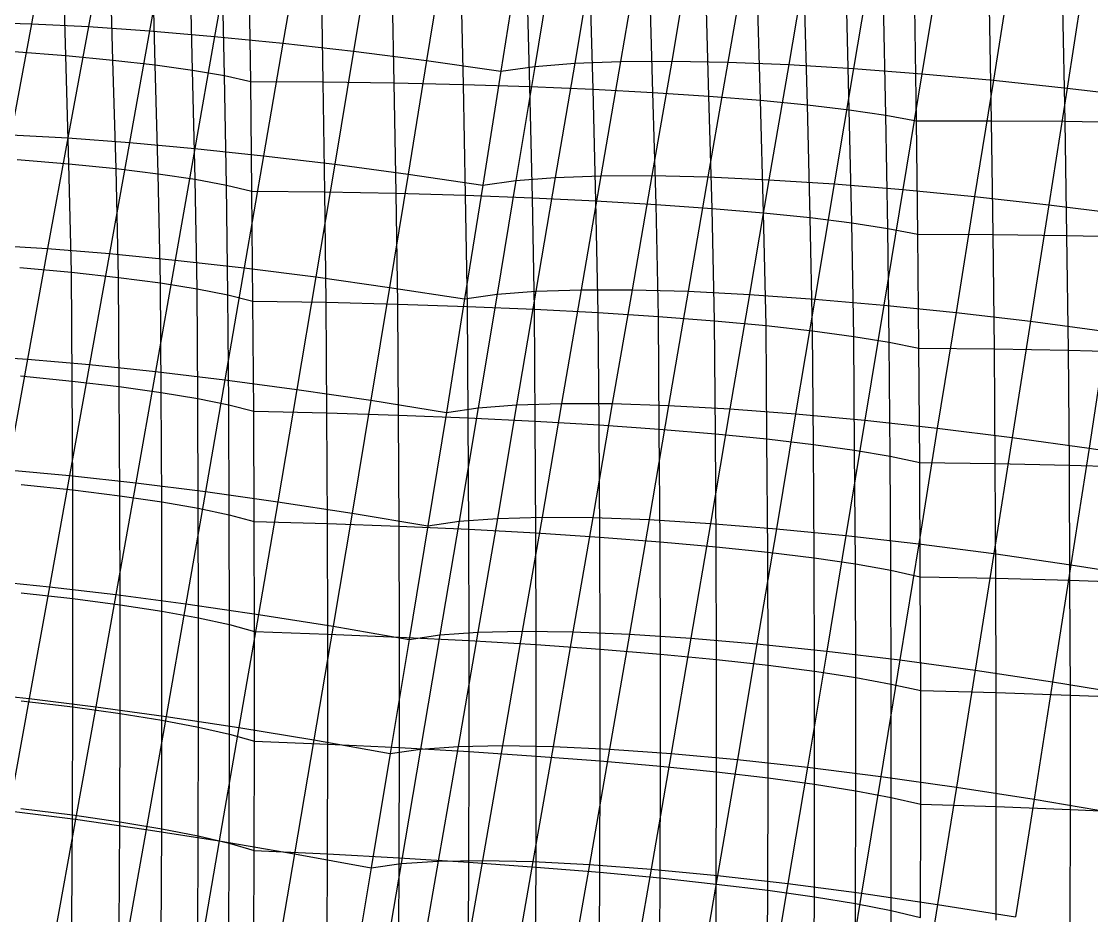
# Model space of a CAD drawing. Extents: x -429 to 429, y -1 to 209.
# Drawn here: x -325.05 to -298.98, y 124.07 to 145.84 of the extents above; entities that cross this region are included whole.
import ezdxf

# ---------------------------------------------------------------- set-up
doc = ezdxf.new("R2010")
doc.units = 0

msp = doc.modelspace()

# ---------------------------------------------------------------- linework, layer by layer
at = {"layer": 'default', "color": 5, "linetype": 'CONTINUOUS'}
for p, q in [((-324.313, 148.485, 100.246), (-324.809, 145.779, 99.84)), ((-322.927, 148.425, 98.99), (-323.42, 145.711, 98.577)), ((-321.441, 148.333, 97.862), (-321.928, 145.609, 97.445)), ((-319.865, 148.208, 96.87), (-320.345, 145.474, 96.453)), ((-318.214, 148.052, 96.021), (-318.683, 145.308, 95.61)), ((-316.499, 147.867, 95.323), (-316.958, 145.11, 94.921)), ((-314.733, 147.653, 94.781), (-315.182, 144.884, 94.393)), ((-311.104, 147.606, 91.025), (-311.573, 144.82, 90.623)), ((-309.981, 147.654, 89.468), (-310.458, 144.864, 89.052)), ((-308.73, 147.668, 88.015), (-309.21, 144.873, 87.585)), ((-307.36, 147.649, 86.676), (-307.84, 144.847, 86.236)), ((-305.883, 147.597, 85.463), (-306.36, 144.787, 85.016)), ((-312.932, 147.412, 94.398), (-313.371, 144.631, 94.03)), ((-312.932, 147.412, 94.398), (-313.371, 144.631, 94.03)), ((-312.09, 147.525, 92.672), (-312.547, 144.742, 92.287)), ((-304.309, 147.511, 84.384), (-304.78, 144.693, 83.933)), ((-302.651, 147.394, 83.448), (-303.113, 144.566, 82.998)), ((-300.923, 147.245, 82.662), (-301.375, 144.407, 82.218)), ((-299.136, 147.066, 82.032), (-299.578, 144.217, 81.599)), ((-326.084, 145.813, 101.223), (-324.809, 145.779, 99.84)), ((-324.809, 145.779, 99.84), (-325.311, 143.081, 99.427)), ((-324.809, 145.779, 99.84), (-323.42, 145.711, 98.577)), ((-323.42, 145.711, 98.577), (-323.919, 143.005, 98.157)), ((-323.42, 145.711, 98.577), (-321.928, 145.609, 97.445)), ((-321.928, 145.609, 97.445), (-322.42, 142.893, 97.021)), ((-321.928, 145.609, 97.445), (-320.345, 145.474, 96.453)), ((-320.345, 145.474, 96.453), (-320.828, 142.748, 96.03)), ((-320.345, 145.474, 96.453), (-318.683, 145.308, 95.61)), ((-318.683, 145.308, 95.61), (-319.156, 142.569, 95.192)), ((-318.683, 145.308, 95.61), (-316.958, 145.11, 94.921)), ((-316.958, 145.11, 94.921), (-317.42, 142.36, 94.514)), ((-316.958, 145.11, 94.921), (-315.182, 144.884, 94.393)), ((-315.182, 144.884, 94.393), (-315.633, 142.121, 94.002)), ((-315.182, 144.884, 94.393), (-313.371, 144.631, 94.03)), ((-313.371, 144.631, 94.03), (-312.547, 144.742, 92.287)), ((-312.547, 144.742, 92.287), (-313.006, 141.965, 91.899)), ((-312.547, 144.742, 92.287), (-311.573, 144.82, 90.623)), ((-311.573, 144.82, 90.623), (-312.046, 142.041, 90.218)), ((-311.573, 144.82, 90.623), (-310.458, 144.864, 89.052)), ((-310.458, 144.864, 89.052), (-310.94, 142.081, 88.63)), ((-310.458, 144.864, 89.052), (-309.21, 144.873, 87.585)), ((-309.21, 144.873, 87.585), (-309.696, 142.085, 87.15)), ((-309.21, 144.873, 87.585), (-307.84, 144.847, 86.236)), ((-307.84, 144.847, 86.236), (-308.326, 142.053, 85.789)), ((-307.84, 144.847, 86.236), (-306.36, 144.787, 85.016)), ((-306.36, 144.787, 85.016), (-306.841, 141.985, 84.561)), ((-306.36, 144.787, 85.016), (-304.78, 144.693, 83.933)), ((-304.78, 144.693, 83.933), (-305.254, 141.883, 83.475)), ((-304.78, 144.693, 83.933), (-303.113, 144.566, 82.998)), ((-313.371, 144.631, 94.03), (-313.811, 141.854, 93.66)), ((-313.371, 144.631, 94.03), (-313.811, 141.854, 93.66)), ((-303.113, 144.566, 82.998), (-303.579, 141.745, 82.542)), ((-303.113, 144.566, 82.998), (-301.375, 144.407, 82.218)), ((-301.375, 144.407, 82.218), (-301.83, 141.575, 81.767)), ((-301.375, 144.407, 82.218), (-299.578, 144.217, 81.599)), ((-299.578, 144.217, 81.599), (-300.023, 141.373, 81.16)), ((-299.578, 144.217, 81.599), (-297.738, 143.997, 81.146)), ((-325.311, 143.081, 99.427), (-323.919, 143.005, 98.157)), ((-323.919, 143.005, 98.157), (-324.412, 140.307, 97.742)), ((-323.919, 143.005, 98.157), (-322.42, 142.893, 97.021)), ((-322.42, 142.893, 97.021), (-322.908, 140.186, 96.603)), ((-322.42, 142.893, 97.021), (-320.828, 142.748, 96.03)), ((-320.828, 142.748, 96.03), (-321.308, 140.03, 95.611)), ((-320.828, 142.748, 96.03), (-319.156, 142.569, 95.192)), ((-319.156, 142.569, 95.192), (-319.627, 139.84, 94.777)), ((-319.156, 142.569, 95.192), (-317.42, 142.36, 94.514)), ((-317.42, 142.36, 94.514), (-317.881, 139.617, 94.108)), ((-317.42, 142.36, 94.514), (-315.633, 142.121, 94.002)), ((-315.633, 142.121, 94.002), (-316.084, 139.365, 93.61)), ((-315.633, 142.121, 94.002), (-313.811, 141.854, 93.66)), ((-310.94, 142.081, 88.63), (-309.696, 142.085, 87.15)), ((-309.696, 142.085, 87.15), (-310.177, 139.306, 86.718)), ((-309.696, 142.085, 87.15), (-308.326, 142.053, 85.789)), ((-313.811, 141.854, 93.66), (-314.254, 139.084, 93.287)), ((-313.811, 141.854, 93.66), (-314.254, 139.084, 93.287)), ((-313.811, 141.854, 93.66), (-313.006, 141.965, 91.899)), ((-313.006, 141.965, 91.899), (-313.465, 139.195, 91.51)), ((-313.006, 141.965, 91.899), (-312.046, 142.041, 90.218)), ((-312.046, 142.041, 90.218), (-312.517, 139.269, 89.813)), ((-312.046, 142.041, 90.218), (-310.94, 142.081, 88.63)), ((-310.94, 142.081, 88.63), (-311.418, 139.306, 88.211)), ((-308.326, 142.053, 85.789), (-308.807, 139.268, 85.348)), ((-308.326, 142.053, 85.789), (-306.841, 141.985, 84.561)), ((-306.841, 141.985, 84.561), (-307.318, 139.193, 84.113)), ((-306.841, 141.985, 84.561), (-305.254, 141.883, 83.475)), ((-305.254, 141.883, 83.475), (-305.725, 139.081, 83.023)), ((-305.254, 141.883, 83.475), (-303.579, 141.745, 82.542)), ((-303.579, 141.745, 82.542), (-304.042, 138.933, 82.09)), ((-303.579, 141.745, 82.542), (-301.83, 141.575, 81.767)), ((-301.83, 141.575, 81.767), (-302.284, 138.752, 81.321)), ((-301.83, 141.575, 81.767), (-300.023, 141.373, 81.16)), ((-300.023, 141.373, 81.16), (-300.467, 138.538, 80.723)), ((-300.023, 141.373, 81.16), (-298.172, 141.141, 80.724)), ((-325.808, 140.392, 99.02), (-324.412, 140.307, 97.742)), ((-324.412, 140.307, 97.742), (-324.901, 137.615, 97.333)), ((-324.412, 140.307, 97.742), (-322.908, 140.186, 96.603)), ((-322.908, 140.186, 96.603), (-323.391, 137.485, 96.19)), ((-322.908, 140.186, 96.603), (-321.308, 140.03, 95.611)), ((-321.308, 140.03, 95.611), (-321.785, 137.318, 95.198)), ((-321.308, 140.03, 95.611), (-319.627, 139.84, 94.777)), ((-319.627, 139.84, 94.777), (-320.097, 137.116, 94.368)), ((-319.627, 139.84, 94.777), (-317.881, 139.617, 94.108)), ((-317.881, 139.617, 94.108), (-318.342, 136.881, 93.705)), ((-317.881, 139.617, 94.108), (-316.084, 139.365, 93.61)), ((-316.084, 139.365, 93.61), (-316.538, 136.616, 93.217)), ((-316.084, 139.365, 93.61), (-314.254, 139.084, 93.287)), ((-313.465, 139.195, 91.51), (-312.517, 139.269, 89.813)), ((-312.517, 139.269, 89.813), (-312.989, 136.506, 89.405)), ((-312.517, 139.269, 89.813), (-311.418, 139.306, 88.211)), ((-311.418, 139.306, 88.211), (-311.897, 136.54, 87.789)), ((-311.418, 139.306, 88.211), (-310.177, 139.306, 86.718)), ((-310.177, 139.306, 86.718), (-310.659, 136.535, 86.285)), ((-310.177, 139.306, 86.718), (-308.807, 139.268, 85.348)), ((-308.807, 139.268, 85.348), (-309.288, 136.491, 84.905)), ((-308.807, 139.268, 85.348), (-307.318, 139.193, 84.113)), ((-314.254, 139.084, 93.287), (-314.7, 136.322, 92.908)), ((-314.254, 139.084, 93.287), (-314.7, 136.322, 92.908)), ((-314.254, 139.084, 93.287), (-313.465, 139.195, 91.51)), ((-313.465, 139.195, 91.51), (-313.926, 136.433, 91.117)), ((-307.318, 139.193, 84.113), (-307.796, 136.408, 83.663)), ((-307.318, 139.193, 84.113), (-305.725, 139.081, 83.023)), ((-305.725, 139.081, 83.023), (-306.197, 136.287, 82.57)), ((-305.725, 139.081, 83.023), (-304.042, 138.933, 82.09)), ((-304.042, 138.933, 82.09), (-304.506, 136.129, 81.637)), ((-304.042, 138.933, 82.09), (-302.284, 138.752, 81.321)), ((-302.284, 138.752, 81.321), (-302.74, 135.937, 80.873)), ((-302.284, 138.752, 81.321), (-300.467, 138.538, 80.723)), ((-300.467, 138.538, 80.723), (-300.913, 135.71, 80.283)), ((-300.467, 138.538, 80.723), (-298.607, 138.293, 80.302)), ((-298.607, 138.293, 80.302), (-299.044, 135.452, 79.875)), ((-326.299, 137.708, 98.617), (-324.901, 137.615, 97.333)), ((-324.901, 137.615, 97.333), (-325.391, 134.924, 96.923)), ((-324.901, 137.615, 97.333), (-323.391, 137.485, 96.19)), ((-323.391, 137.485, 96.19), (-323.877, 134.784, 95.776)), ((-323.391, 137.485, 96.19), (-321.785, 137.318, 95.198)), ((-321.785, 137.318, 95.198), (-322.265, 134.607, 94.784)), ((-321.785, 137.318, 95.198), (-320.097, 137.116, 94.368)), ((-320.097, 137.116, 94.368), (-320.569, 134.393, 93.955)), ((-320.097, 137.116, 94.368), (-318.342, 136.881, 93.705)), ((-318.342, 136.881, 93.705), (-318.807, 134.146, 93.298)), ((-318.342, 136.881, 93.705), (-316.538, 136.616, 93.217)), ((-316.538, 136.616, 93.217), (-316.995, 133.868, 92.819)), ((-316.538, 136.616, 93.217), (-314.7, 136.322, 92.908)), ((-314.7, 136.322, 92.908), (-313.926, 136.433, 91.117)), ((-313.926, 136.433, 91.117), (-314.387, 133.671, 90.721)), ((-313.926, 136.433, 91.117), (-312.989, 136.506, 89.405)), ((-312.989, 136.506, 89.405), (-313.456, 133.741, 88.999)), ((-312.989, 136.506, 89.405), (-311.897, 136.54, 87.789)), ((-311.897, 136.54, 87.789), (-312.367, 133.771, 87.374)), ((-311.897, 136.54, 87.789), (-310.659, 136.535, 86.285)), ((-310.659, 136.535, 86.285), (-311.131, 133.761, 85.86)), ((-310.659, 136.535, 86.285), (-309.288, 136.491, 84.905)), ((-309.288, 136.491, 84.905), (-309.759, 133.71, 84.473)), ((-309.288, 136.491, 84.905), (-307.796, 136.408, 83.663)), ((-307.796, 136.408, 83.663), (-308.264, 133.62, 83.226)), ((-307.796, 136.408, 83.663), (-306.197, 136.287, 82.57)), ((-314.7, 136.322, 92.908), (-315.151, 133.561, 92.523)), ((-314.7, 136.322, 92.908), (-315.151, 133.561, 92.523)), ((-306.197, 136.287, 82.57), (-306.661, 133.49, 82.13)), ((-306.197, 136.287, 82.57), (-304.506, 136.129, 81.637)), ((-304.506, 136.129, 81.637), (-304.965, 133.323, 81.197)), ((-304.506, 136.129, 81.637), (-302.74, 135.937, 80.873)), ((-302.74, 135.937, 80.873), (-303.192, 133.119, 80.434)), ((-302.74, 135.937, 80.873), (-300.913, 135.71, 80.283)), ((-300.913, 135.71, 80.283), (-301.36, 132.882, 79.849)), ((-300.913, 135.71, 80.283), (-299.044, 135.452, 79.875)), ((-299.044, 135.452, 79.875), (-299.485, 132.612, 79.449)), ((-299.044, 135.452, 79.875), (-297.15, 135.166, 79.652)), ((-325.391, 134.924, 96.923), (-323.877, 134.784, 95.776)), ((-323.877, 134.784, 95.776), (-324.369, 132.076, 95.355)), ((-323.877, 134.784, 95.776), (-322.265, 134.607, 94.784)), ((-322.265, 134.607, 94.784), (-322.75, 131.888, 94.362)), ((-322.265, 134.607, 94.784), (-320.569, 134.393, 93.955)), ((-320.569, 134.393, 93.955), (-321.048, 131.663, 93.536)), ((-320.569, 134.393, 93.955), (-318.807, 134.146, 93.298)), ((-318.807, 134.146, 93.298), (-319.279, 131.404, 92.884)), ((-318.807, 134.146, 93.298), (-316.995, 133.868, 92.819)), ((-316.995, 133.868, 92.819), (-317.459, 131.113, 92.414)), ((-316.995, 133.868, 92.819), (-315.151, 133.561, 92.523)), ((-314.387, 133.671, 90.721), (-313.456, 133.741, 88.999)), ((-313.456, 133.741, 88.999), (-313.933, 130.97, 88.583)), ((-313.456, 133.741, 88.999), (-312.367, 133.771, 87.374)), ((-312.367, 133.771, 87.374), (-312.849, 130.997, 86.947)), ((-312.367, 133.771, 87.374), (-311.131, 133.761, 85.86)), ((-311.131, 133.761, 85.86), (-311.615, 130.981, 85.423)), ((-311.131, 133.761, 85.86), (-309.759, 133.71, 84.473)), ((-315.151, 133.561, 92.523), (-315.608, 130.794, 92.131)), ((-315.151, 133.561, 92.523), (-315.608, 130.794, 92.131)), ((-315.151, 133.561, 92.523), (-314.387, 133.671, 90.721)), ((-314.387, 133.671, 90.721), (-314.856, 130.902, 90.317)), ((-309.759, 133.71, 84.473), (-310.242, 130.924, 84.028)), ((-309.759, 133.71, 84.473), (-308.264, 133.62, 83.226)), ((-308.264, 133.62, 83.226), (-308.744, 130.826, 82.775)), ((-308.264, 133.62, 83.226), (-306.661, 133.49, 82.13)), ((-306.661, 133.49, 82.13), (-307.136, 130.687, 81.675)), ((-306.661, 133.49, 82.13), (-304.965, 133.323, 81.197)), ((-304.965, 133.323, 81.197), (-305.434, 130.51, 80.741)), ((-304.965, 133.323, 81.197), (-303.192, 133.119, 80.434)), ((-303.192, 133.119, 80.434), (-303.654, 130.296, 79.981)), ((-303.192, 133.119, 80.434), (-301.36, 132.882, 79.849)), ((-301.36, 132.882, 79.849), (-301.814, 130.047, 79.403)), ((-301.36, 132.882, 79.849), (-299.485, 132.612, 79.449)), ((-299.485, 132.612, 79.449), (-299.932, 129.765, 79.012)), ((-299.485, 132.612, 79.449), (-297.585, 132.313, 79.236)), ((-325.887, 132.225, 96.506), (-324.369, 132.076, 95.355)), ((-324.369, 132.076, 95.355), (-324.861, 129.353, 94.937)), ((-324.369, 132.076, 95.355), (-322.75, 131.888, 94.362)), ((-322.75, 131.888, 94.362), (-323.237, 129.156, 93.942)), ((-322.75, 131.888, 94.362), (-321.048, 131.663, 93.536)), ((-321.048, 131.663, 93.536), (-321.529, 128.92, 93.117)), ((-321.048, 131.663, 93.536), (-319.279, 131.404, 92.884)), ((-319.279, 131.404, 92.884), (-319.753, 128.65, 92.47)), ((-319.279, 131.404, 92.884), (-317.459, 131.113, 92.414)), ((-317.459, 131.113, 92.414), (-317.927, 128.348, 92.007)), ((-317.459, 131.113, 92.414), (-315.608, 130.794, 92.131)), ((-315.608, 130.794, 92.131), (-314.856, 130.902, 90.317)), ((-314.856, 130.902, 90.317), (-315.327, 128.123, 89.908)), ((-314.856, 130.902, 90.317), (-313.933, 130.97, 88.583)), ((-313.933, 130.97, 88.583), (-314.411, 128.187, 88.165)), ((-313.933, 130.97, 88.583), (-312.849, 130.997, 86.947)), ((-312.849, 130.997, 86.947), (-313.331, 128.209, 86.518)), ((-312.849, 130.997, 86.947), (-311.615, 130.981, 85.423)), ((-311.615, 130.981, 85.423), (-312.098, 128.188, 84.986)), ((-311.615, 130.981, 85.423), (-310.242, 130.924, 84.028)), ((-310.242, 130.924, 84.028), (-310.724, 128.124, 83.584)), ((-310.242, 130.924, 84.028), (-308.744, 130.826, 82.775)), ((-315.608, 130.794, 92.131), (-316.07, 128.017, 91.732)), ((-315.608, 130.794, 92.131), (-316.07, 128.017, 91.732)), ((-308.744, 130.826, 82.775), (-309.224, 128.017, 82.325)), ((-308.744, 130.826, 82.775), (-307.136, 130.687, 81.675)), ((-307.136, 130.687, 81.675), (-307.611, 127.87, 81.223)), ((-307.136, 130.687, 81.675), (-305.434, 130.51, 80.741)), ((-305.434, 130.51, 80.741), (-305.904, 127.684, 80.288)), ((-305.434, 130.51, 80.741), (-303.654, 130.296, 79.981)), ((-303.654, 130.296, 79.981), (-304.117, 127.459, 79.53)), ((-303.654, 130.296, 79.981), (-301.814, 130.047, 79.403)), ((-301.814, 130.047, 79.403), (-302.271, 127.2, 78.956)), ((-301.814, 130.047, 79.403), (-299.932, 129.765, 79.012)), ((-299.932, 129.765, 79.012), (-300.382, 126.908, 78.572)), ((-299.932, 129.765, 79.012), (-298.026, 129.454, 78.812)), ((-326.383, 129.512, 96.091), (-324.861, 129.353, 94.937)), ((-324.861, 129.353, 94.937), (-325.361, 126.624, 94.507)), ((-324.861, 129.353, 94.937), (-323.237, 129.156, 93.942)), ((-323.237, 129.156, 93.942), (-323.731, 126.416, 93.512)), ((-323.237, 129.156, 93.942), (-321.529, 128.92, 93.117)), ((-321.529, 128.92, 93.117), (-322.015, 126.17, 92.689)), ((-321.529, 128.92, 93.117), (-319.753, 128.65, 92.47)), ((-319.753, 128.65, 92.47), (-320.232, 125.889, 92.047)), ((-319.753, 128.65, 92.47), (-317.927, 128.348, 92.007)), ((-317.927, 128.348, 92.007), (-318.399, 125.576, 91.593)), ((-317.927, 128.348, 92.007), (-316.07, 128.017, 91.732)), ((-316.07, 128.017, 91.732), (-316.535, 125.234, 91.331)), ((-316.07, 128.017, 91.732), (-316.535, 125.234, 91.331)), ((-316.07, 128.017, 91.732), (-315.327, 128.123, 89.908)), ((-315.327, 128.123, 89.908), (-315.804, 125.337, 89.495)), ((-315.327, 128.123, 89.908), (-314.411, 128.187, 88.165)), ((-314.411, 128.187, 88.165), (-314.896, 125.398, 87.739)), ((-314.411, 128.187, 88.165), (-313.331, 128.209, 86.518)), ((-313.331, 128.209, 86.518), (-313.821, 125.414, 86.082)), ((-313.331, 128.209, 86.518), (-312.098, 128.188, 84.986)), ((-312.098, 128.188, 84.986), (-312.59, 125.387, 84.54)), ((-312.098, 128.188, 84.986), (-310.724, 128.124, 83.584)), ((-310.724, 128.124, 83.584), (-311.215, 125.316, 83.129)), ((-310.724, 128.124, 83.584), (-309.224, 128.017, 82.325)), ((-309.224, 128.017, 82.325), (-309.712, 125.201, 81.864)), ((-309.224, 128.017, 82.325), (-307.611, 127.87, 81.223)), ((-307.611, 127.87, 81.223), (-308.094, 125.046, 80.758)), ((-307.611, 127.87, 81.223), (-305.904, 127.684, 80.288)), ((-305.904, 127.684, 80.288), (-306.38, 124.85, 79.823)), ((-305.904, 127.684, 80.288), (-304.117, 127.459, 79.53)), ((-304.117, 127.459, 79.53), (-304.587, 124.615, 79.068)), ((-304.117, 127.459, 79.53), (-302.271, 127.2, 78.956)), ((-302.271, 127.2, 78.956), (-302.733, 124.345, 78.5)), ((-302.271, 127.2, 78.956), (-300.382, 126.908, 78.572)), ((-300.382, 126.908, 78.572), (-300.837, 124.043, 78.126)), ((-300.382, 126.908, 78.572), (-298.471, 126.585, 78.383)), ((-325.361, 126.624, 94.507), (-323.731, 126.416, 93.512)), ((-323.731, 126.416, 93.512), (-324.225, 123.677, 93.082)), ((-323.731, 126.416, 93.512), (-322.015, 126.17, 92.689)), ((-322.015, 126.17, 92.689), (-322.502, 123.421, 92.261)), ((-322.015, 126.17, 92.689), (-320.232, 125.889, 92.047)), ((-320.232, 125.889, 92.047), (-320.71, 123.13, 91.625)), ((-320.232, 125.889, 92.047), (-318.399, 125.576, 91.593)), ((-318.399, 125.576, 91.593), (-318.87, 122.807, 91.18)), ((-318.399, 125.576, 91.593), (-316.535, 125.234, 91.331)), ((-315.804, 125.337, 89.495), (-314.896, 125.398, 87.739)), ((-314.896, 125.398, 87.739), (-315.38, 122.61, 87.315)), ((-314.896, 125.398, 87.739), (-313.821, 125.414, 86.082)), ((-313.821, 125.414, 86.082), (-314.31, 122.621, 85.646)), ((-313.821, 125.414, 86.082), (-312.59, 125.387, 84.54)), ((-316.535, 125.234, 91.331), (-316.999, 122.455, 90.93)), ((-316.535, 125.234, 91.331), (-316.999, 122.455, 90.93)), ((-316.535, 125.234, 91.331), (-315.804, 125.337, 89.495)), ((-315.804, 125.337, 89.495), (-316.279, 122.554, 89.082)), ((-312.59, 125.387, 84.54), (-313.081, 122.587, 84.094)), ((-312.59, 125.387, 84.54), (-311.215, 125.316, 83.129)), ((-311.215, 125.316, 83.129), (-311.706, 122.508, 82.675)), ((-311.215, 125.316, 83.129), (-309.712, 125.201, 81.864)), ((-309.712, 125.201, 81.864), (-310.199, 122.386, 81.404)), ((-309.712, 125.201, 81.864), (-308.094, 125.046, 80.758)), ((-308.094, 125.046, 80.758), (-308.577, 122.221, 80.295)), ((-308.094, 125.046, 80.758), (-306.38, 124.85, 79.823)), ((-306.38, 124.85, 79.823), (-306.857, 122.016, 79.359)), ((-306.38, 124.85, 79.823), (-304.587, 124.615, 79.068)), ((-304.587, 124.615, 79.068), (-305.056, 121.772, 78.606)), ((-304.587, 124.615, 79.068), (-302.733, 124.345, 78.5)), ((-302.733, 124.345, 78.5), (-303.194, 121.493, 78.045)), ((-302.733, 124.345, 78.5), (-300.837, 124.043, 78.126))]:
    msp.add_line(p, q, dxfattribs=at)
at = {"layer": 'default', "color": 3, "linetype": 'CONTINUOUS'}
for p, q in [((-323.969, 145.005, 127.393), (-324.047, 147.632, 127.116)), ((-322.821, 144.896, 126.092), (-322.898, 147.532, 125.819)), ((-321.789, 144.779, 124.699), (-321.862, 147.422, 124.432)), ((-320.882, 144.652, 123.224), (-320.947, 147.303, 122.965)), ((-320.106, 144.518, 121.678), (-320.159, 147.176, 121.428)), ((-319.466, 144.378, 120.073), (-319.504, 147.041, 119.832)), ((-319.466, 144.378, 120.073), (-319.504, 147.041, 119.832)), ((-317.697, 144.366, 119.712), (-317.742, 147.039, 119.452)), ((-315.967, 144.341, 119.204), (-316.02, 147.023, 118.93)), ((-314.286, 144.303, 118.553), (-314.347, 146.993, 118.268)), ((-312.668, 144.251, 117.763), (-312.736, 146.951, 117.471)), ((-311.125, 144.186, 116.841), (-311.198, 146.895, 116.546)), ((-309.666, 144.108, 115.793), (-309.743, 146.826, 115.497)), ((-308.304, 144.019, 114.626), (-308.382, 146.745, 114.332)), ((-307.047, 143.919, 113.35), (-307.124, 146.653, 113.061)), ((-305.905, 143.808, 111.972), (-305.978, 146.549, 111.69)), ((-304.886, 143.687, 110.504), (-304.951, 146.435, 110.23)), ((-303.997, 143.558, 108.956), (-304.052, 146.311, 108.691)), ((-303.246, 143.421, 107.339), (-303.285, 146.179, 107.084)), ((-303.246, 143.421, 107.339), (-303.285, 146.179, 107.084)), ((-301.421, 143.421, 107.054), (-301.467, 146.188, 106.78)), ((-299.628, 143.407, 106.617), (-299.681, 146.183, 106.328)), ((-325.225, 145.102, 128.594), (-323.969, 145.005, 127.393)), ((-323.969, 145.005, 127.393), (-322.821, 144.896, 126.092)), ((-323.893, 142.372, 127.667), (-323.969, 145.005, 127.393)), ((-322.821, 144.896, 126.092), (-321.789, 144.779, 124.699)), ((-322.747, 142.255, 126.36), (-322.821, 144.896, 126.092)), ((-321.789, 144.779, 124.699), (-320.882, 144.652, 123.224)), ((-321.72, 142.13, 124.96), (-321.789, 144.779, 124.699)), ((-320.882, 144.652, 123.224), (-320.106, 144.518, 121.678)), ((-320.822, 141.996, 123.476), (-320.882, 144.652, 123.224)), ((-320.106, 144.518, 121.678), (-319.466, 144.378, 120.073)), ((-320.058, 141.855, 121.921), (-320.106, 144.518, 121.678)), ((-319.466, 144.378, 120.073), (-317.697, 144.366, 119.712)), ((-319.435, 141.709, 120.307), (-319.466, 144.378, 120.073)), ((-319.435, 141.709, 120.307), (-319.466, 144.378, 120.073)), ((-317.697, 144.366, 119.712), (-315.967, 144.341, 119.204)), ((-317.659, 141.688, 119.965), (-317.697, 144.366, 119.712)), ((-315.967, 144.341, 119.204), (-314.286, 144.303, 118.553)), ((-315.919, 141.654, 119.473), (-315.967, 144.341, 119.204)), ((-314.286, 144.303, 118.553), (-312.668, 144.251, 117.763)), ((-314.231, 141.606, 118.834), (-314.286, 144.303, 118.553)), ((-312.668, 144.251, 117.763), (-311.125, 144.186, 116.841)), ((-312.605, 141.545, 118.052), (-312.668, 144.251, 117.763)), ((-311.125, 144.186, 116.841), (-309.666, 144.108, 115.793)), ((-311.055, 141.471, 117.134), (-311.125, 144.186, 116.841)), ((-309.666, 144.108, 115.793), (-308.304, 144.019, 114.626)), ((-309.592, 141.385, 116.086), (-309.666, 144.108, 115.793)), ((-308.304, 144.019, 114.626), (-307.047, 143.919, 113.35)), ((-308.228, 141.288, 114.916), (-308.304, 144.019, 114.626)), ((-307.047, 143.919, 113.35), (-305.905, 143.808, 111.972)), ((-306.972, 141.18, 113.634), (-307.047, 143.919, 113.35)), ((-305.905, 143.808, 111.972), (-304.886, 143.687, 110.504)), ((-305.835, 141.061, 112.249), (-305.905, 143.808, 111.972)), ((-304.886, 143.687, 110.504), (-303.997, 143.558, 108.956)), ((-304.824, 140.934, 110.772), (-304.886, 143.687, 110.504)), ((-303.997, 143.558, 108.956), (-303.246, 143.421, 107.339)), ((-303.948, 140.798, 109.213), (-303.997, 143.558, 108.956)), ((-303.246, 143.421, 107.339), (-301.421, 143.421, 107.054)), ((-303.214, 140.656, 107.585), (-303.246, 143.421, 107.339)), ((-303.214, 140.656, 107.585), (-303.246, 143.421, 107.339)), ((-301.421, 143.421, 107.054), (-299.628, 143.407, 106.617)), ((-301.382, 140.648, 107.321), (-301.421, 143.421, 107.054)), ((-299.628, 143.407, 106.617), (-297.879, 143.379, 106.031)), ((-299.581, 140.625, 106.901), (-299.628, 143.407, 106.617)), ((-325.151, 142.479, 128.87), (-323.893, 142.372, 127.667)), ((-323.893, 142.372, 127.667), (-322.747, 142.255, 126.36)), ((-323.831, 139.732, 127.926), (-323.893, 142.372, 127.667)), ((-322.747, 142.255, 126.36), (-321.72, 142.13, 124.96)), ((-322.686, 139.606, 126.615), (-322.747, 142.255, 126.36)), ((-321.72, 142.13, 124.96), (-320.822, 141.996, 123.476)), ((-321.663, 139.473, 125.209), (-321.72, 142.13, 124.96)), ((-320.822, 141.996, 123.476), (-320.058, 141.855, 121.921)), ((-320.772, 139.332, 123.718), (-320.822, 141.996, 123.476)), ((-320.058, 141.855, 121.921), (-319.435, 141.709, 120.307)), ((-320.02, 139.184, 122.155), (-320.058, 141.855, 121.921)), ((-319.435, 141.709, 120.307), (-317.659, 141.688, 119.965)), ((-319.411, 139.032, 120.532), (-319.435, 141.709, 120.307)), ((-319.411, 139.032, 120.532), (-319.435, 141.709, 120.307)), ((-317.659, 141.688, 119.965), (-315.919, 141.654, 119.473)), ((-317.628, 139.002, 120.208), (-317.659, 141.688, 119.965)), ((-315.919, 141.654, 119.473), (-314.231, 141.606, 118.834)), ((-315.882, 138.959, 119.73), (-315.919, 141.654, 119.473)), ((-314.231, 141.606, 118.834), (-312.605, 141.545, 118.052)), ((-314.186, 138.902, 119.1), (-314.231, 141.606, 118.834)), ((-312.605, 141.545, 118.052), (-311.055, 141.471, 117.134)), ((-312.553, 138.832, 118.325), (-312.605, 141.545, 118.052)), ((-311.055, 141.471, 117.134), (-309.592, 141.385, 116.086)), ((-310.998, 138.749, 117.41), (-311.055, 141.471, 117.134)), ((-309.592, 141.385, 116.086), (-308.228, 141.288, 114.916)), ((-309.531, 138.654, 116.363), (-309.592, 141.385, 116.086)), ((-308.228, 141.288, 114.916), (-306.972, 141.18, 113.634)), ((-308.165, 138.548, 115.191), (-308.228, 141.288, 114.916)), ((-306.972, 141.18, 113.634), (-305.835, 141.061, 112.249)), ((-306.911, 138.432, 113.904), (-306.972, 141.18, 113.634)), ((-305.835, 141.061, 112.249), (-304.824, 140.934, 110.772)), ((-305.777, 138.306, 112.513), (-305.835, 141.061, 112.249)), ((-304.824, 140.934, 110.772), (-303.948, 140.798, 109.213)), ((-304.774, 138.172, 111.027), (-304.824, 140.934, 110.772)), ((-303.948, 140.798, 109.213), (-303.214, 140.656, 107.585)), ((-303.909, 138.03, 109.46), (-303.948, 140.798, 109.213)), ((-303.214, 140.656, 107.585), (-301.382, 140.648, 107.321)), ((-303.188, 137.883, 107.823), (-303.214, 140.656, 107.585)), ((-303.188, 137.883, 107.823), (-303.214, 140.656, 107.585)), ((-301.382, 140.648, 107.321), (-299.581, 140.625, 106.901)), ((-301.35, 137.866, 107.577), (-301.382, 140.648, 107.321)), ((-299.581, 140.625, 106.901), (-297.824, 140.589, 106.327)), ((-299.542, 137.835, 107.171), (-299.581, 140.625, 106.901)), ((-325.09, 139.848, 129.132), (-323.831, 139.732, 127.926)), ((-323.831, 139.732, 127.926), (-322.686, 139.606, 126.615)), ((-323.813, 137.083, 128.142), (-323.831, 139.732, 127.926)), ((-322.686, 139.606, 126.615), (-321.663, 139.473, 125.209)), ((-322.668, 136.949, 126.831), (-322.686, 139.606, 126.615)), ((-321.663, 139.473, 125.209), (-320.772, 139.332, 123.718)), ((-321.646, 136.808, 125.426), (-321.663, 139.473, 125.209)), ((-320.772, 139.332, 123.718), (-320.02, 139.184, 122.155)), ((-320.755, 136.66, 123.936), (-320.772, 139.332, 123.718)), ((-320.02, 139.184, 122.155), (-319.411, 139.032, 120.532)), ((-320.002, 136.506, 122.374), (-320.02, 139.184, 122.155)), ((-319.411, 139.032, 120.532), (-317.628, 139.002, 120.208)), ((-319.393, 136.348, 120.752), (-319.411, 139.032, 120.532)), ((-319.393, 136.348, 120.752), (-319.411, 139.032, 120.532)), ((-317.628, 139.002, 120.208), (-315.882, 138.959, 119.73)), ((-317.61, 136.309, 120.429), (-317.628, 139.002, 120.208)), ((-315.882, 138.959, 119.73), (-314.186, 138.902, 119.1)), ((-315.863, 136.255, 119.951), (-315.882, 138.959, 119.73)), ((-314.186, 138.902, 119.1), (-312.553, 138.832, 118.325)), ((-314.167, 136.189, 119.323), (-314.186, 138.902, 119.1)), ((-312.553, 138.832, 118.325), (-310.998, 138.749, 117.41)), ((-312.535, 136.109, 118.549), (-312.553, 138.832, 118.325)), ((-310.998, 138.749, 117.41), (-309.531, 138.654, 116.363)), ((-310.979, 136.017, 117.635), (-310.998, 138.749, 117.41)), ((-309.531, 138.654, 116.363), (-308.165, 138.548, 115.191)), ((-309.512, 135.914, 116.588), (-309.531, 138.654, 116.363)), ((-308.165, 138.548, 115.191), (-306.911, 138.432, 113.904)), ((-308.146, 135.799, 115.418), (-308.165, 138.548, 115.191)), ((-306.911, 138.432, 113.904), (-305.777, 138.306, 112.513)), ((-306.891, 135.676, 114.132), (-306.911, 138.432, 113.904)), ((-305.777, 138.306, 112.513), (-304.774, 138.172, 111.027)), ((-305.758, 135.543, 112.741), (-305.777, 138.306, 112.513)), ((-304.774, 138.172, 111.027), (-303.909, 138.03, 109.46)), ((-304.754, 135.402, 111.257), (-304.774, 138.172, 111.027)), ((-303.909, 138.03, 109.46), (-303.188, 137.883, 107.823)), ((-303.889, 135.255, 109.69), (-303.909, 138.03, 109.46)), ((-303.188, 137.883, 107.823), (-301.35, 137.866, 107.577)), ((-303.168, 135.103, 108.054), (-303.188, 137.883, 107.823)), ((-303.168, 135.103, 108.054), (-303.188, 137.883, 107.823)), ((-301.35, 137.866, 107.577), (-299.542, 137.835, 107.171)), ((-301.331, 135.076, 107.809), (-301.35, 137.866, 107.577)), ((-299.542, 137.835, 107.171), (-297.779, 137.79, 106.608)), ((-299.522, 135.036, 107.404), (-299.542, 137.835, 107.171)), ((-325.073, 137.208, 129.346), (-323.813, 137.083, 128.142)), ((-323.813, 137.083, 128.142), (-322.668, 136.949, 126.831)), ((-323.801, 134.433, 128.351), (-323.813, 137.083, 128.142)), ((-322.668, 136.949, 126.831), (-321.646, 136.808, 125.426)), ((-322.656, 134.291, 127.041), (-322.668, 136.949, 126.831)), ((-321.646, 136.808, 125.426), (-320.755, 136.66, 123.936)), ((-321.633, 134.142, 125.637), (-321.646, 136.808, 125.426)), ((-320.755, 136.66, 123.936), (-320.002, 136.506, 122.374)), ((-320.742, 133.987, 124.148), (-320.755, 136.66, 123.936)), ((-320.002, 136.506, 122.374), (-319.393, 136.348, 120.752)), ((-319.989, 133.827, 122.586), (-320.002, 136.506, 122.374)), ((-319.393, 136.348, 120.752), (-317.61, 136.309, 120.429)), ((-319.381, 133.664, 120.965), (-319.393, 136.348, 120.752)), ((-319.381, 133.664, 120.965), (-319.393, 136.348, 120.752)), ((-317.61, 136.309, 120.429), (-315.863, 136.255, 119.951)), ((-317.596, 133.614, 120.645), (-317.61, 136.309, 120.429)), ((-315.863, 136.255, 119.951), (-314.167, 136.189, 119.323)), ((-315.848, 133.551, 120.171), (-315.863, 136.255, 119.951)), ((-314.167, 136.189, 119.323), (-312.535, 136.109, 118.549)), ((-314.151, 133.475, 119.545), (-314.167, 136.189, 119.323)), ((-312.535, 136.109, 118.549), (-310.979, 136.017, 117.635)), ((-312.518, 133.386, 118.772), (-312.535, 136.109, 118.549)), ((-310.979, 136.017, 117.635), (-309.512, 135.914, 116.588)), ((-310.961, 133.285, 117.86), (-310.979, 136.017, 117.635)), ((-309.512, 135.914, 116.588), (-308.146, 135.799, 115.418)), ((-309.494, 133.173, 116.814), (-309.512, 135.914, 116.588)), ((-308.146, 135.799, 115.418), (-306.891, 135.676, 114.132)), ((-308.127, 133.05, 115.644), (-308.146, 135.799, 115.418)), ((-306.891, 135.676, 114.132), (-305.758, 135.543, 112.741)), ((-306.872, 132.919, 114.359), (-306.891, 135.676, 114.132)), ((-305.758, 135.543, 112.741), (-304.754, 135.402, 111.257)), ((-305.739, 132.779, 112.968), (-305.758, 135.543, 112.741)), ((-304.754, 135.402, 111.257), (-303.889, 135.255, 109.69)), ((-304.736, 132.632, 111.483), (-304.754, 135.402, 111.257)), ((-303.889, 135.255, 109.69), (-303.168, 135.103, 108.054)), ((-303.872, 132.479, 109.915), (-303.889, 135.255, 109.69)), ((-303.168, 135.103, 108.054), (-301.331, 135.076, 107.809)), ((-303.154, 132.321, 108.278), (-303.168, 135.103, 108.054)), ((-303.154, 132.321, 108.278), (-303.168, 135.103, 108.054)), ((-301.331, 135.076, 107.809), (-299.522, 135.036, 107.404)), ((-301.316, 132.285, 108.034), (-301.331, 135.076, 107.809)), ((-299.522, 135.036, 107.404), (-297.759, 134.981, 106.842)), ((-299.508, 132.236, 107.63), (-299.522, 135.036, 107.404)), ((-325.06, 134.567, 129.555), (-323.801, 134.433, 128.351)), ((-323.801, 134.433, 128.351), (-322.656, 134.291, 127.041)), ((-323.795, 131.788, 128.554), (-323.801, 134.433, 128.351)), ((-322.656, 134.291, 127.041), (-321.633, 134.142, 125.637)), ((-322.649, 131.638, 127.245), (-322.656, 134.291, 127.041)), ((-321.633, 134.142, 125.637), (-320.742, 133.987, 124.148)), ((-321.627, 131.482, 125.841), (-321.633, 134.142, 125.637)), ((-320.742, 133.987, 124.148), (-319.989, 133.827, 122.586)), ((-320.735, 131.32, 124.353), (-320.742, 133.987, 124.148)), ((-319.989, 133.827, 122.586), (-319.381, 133.664, 120.965)), ((-319.982, 131.154, 122.792), (-319.989, 133.827, 122.586)), ((-319.381, 133.664, 120.965), (-317.596, 133.614, 120.645)), ((-319.373, 130.985, 121.171), (-319.381, 133.664, 120.965)), ((-319.373, 130.985, 121.171), (-319.381, 133.664, 120.965)), ((-317.596, 133.614, 120.645), (-315.848, 133.551, 120.171)), ((-317.589, 130.926, 120.853), (-317.596, 133.614, 120.645)), ((-315.848, 133.551, 120.171), (-314.151, 133.475, 119.545)), ((-315.841, 130.852, 120.379), (-315.848, 133.551, 120.171)), ((-314.151, 133.475, 119.545), (-312.518, 133.386, 118.772)), ((-314.143, 130.766, 119.754), (-314.151, 133.475, 119.545)), ((-312.518, 133.386, 118.772), (-310.961, 133.285, 117.86)), ((-312.51, 130.667, 118.983), (-312.518, 133.386, 118.772)), ((-310.961, 133.285, 117.86), (-309.494, 133.173, 116.814)), ((-310.953, 130.557, 118.071), (-310.961, 133.285, 117.86)), ((-309.494, 133.173, 116.814), (-308.127, 133.05, 115.644)), ((-309.486, 130.436, 117.027), (-309.494, 133.173, 116.814)), ((-308.127, 133.05, 115.644), (-306.872, 132.919, 114.359)), ((-308.119, 130.306, 115.857), (-308.127, 133.05, 115.644)), ((-306.872, 132.919, 114.359), (-305.739, 132.779, 112.968)), ((-306.864, 130.167, 114.573), (-306.872, 132.919, 114.359)), ((-305.739, 132.779, 112.968), (-304.736, 132.632, 111.483)), ((-305.73, 130.02, 113.183), (-305.739, 132.779, 112.968)), ((-304.736, 132.632, 111.483), (-303.872, 132.479, 109.915)), ((-304.728, 129.867, 111.698), (-304.736, 132.632, 111.483)), ((-303.872, 132.479, 109.915), (-303.154, 132.321, 108.278)), ((-303.863, 129.709, 110.132), (-303.872, 132.479, 109.915)), ((-303.154, 132.321, 108.278), (-301.316, 132.285, 108.034)), ((-303.145, 129.547, 108.495), (-303.154, 132.321, 108.278)), ((-303.145, 129.547, 108.495), (-303.154, 132.321, 108.278)), ((-301.316, 132.285, 108.034), (-299.508, 132.236, 107.63)), ((-301.307, 129.501, 108.252), (-301.316, 132.285, 108.034)), ((-299.508, 132.236, 107.63), (-297.744, 132.172, 107.069)), ((-299.498, 129.441, 107.849), (-299.508, 132.236, 107.63)), ((-325.054, 131.931, 129.757), (-323.795, 131.788, 128.554)), ((-323.795, 131.788, 128.554), (-322.649, 131.638, 127.245)), ((-323.795, 129.151, 128.749), (-323.795, 131.788, 128.554)), ((-322.649, 131.638, 127.245), (-321.627, 131.482, 125.841)), ((-322.649, 128.993, 127.441), (-322.649, 131.638, 127.245)), ((-321.627, 131.482, 125.841), (-320.735, 131.32, 124.353)), ((-321.627, 128.829, 126.037), (-321.627, 131.482, 125.841)), ((-320.735, 131.32, 124.353), (-319.982, 131.154, 122.792)), ((-320.735, 128.661, 124.55), (-320.735, 131.32, 124.353)), ((-319.982, 131.154, 122.792), (-319.373, 130.985, 121.171)), ((-319.982, 128.489, 122.989), (-319.982, 131.154, 122.792)), ((-319.373, 130.985, 121.171), (-317.589, 130.926, 120.853)), ((-319.373, 128.316, 121.369), (-319.373, 130.985, 121.171)), ((-319.373, 128.316, 121.369), (-319.373, 130.985, 121.171)), ((-317.589, 130.926, 120.853), (-315.841, 130.852, 120.379)), ((-317.588, 128.246, 121.051), (-317.589, 130.926, 120.853)), ((-315.841, 130.852, 120.379), (-314.143, 130.766, 119.754)), ((-315.84, 128.162, 120.579), (-315.841, 130.852, 120.379)), ((-314.143, 130.766, 119.754), (-312.51, 130.667, 118.983)), ((-314.142, 128.065, 119.955), (-314.143, 130.766, 119.754)), ((-312.51, 130.667, 118.983), (-310.953, 130.557, 118.071)), ((-312.509, 127.956, 119.185), (-312.51, 130.667, 118.983)), ((-310.953, 130.557, 118.071), (-309.486, 130.436, 117.027)), ((-310.952, 127.837, 118.274), (-310.953, 130.557, 118.071)), ((-309.486, 130.436, 117.027), (-308.119, 130.306, 115.857)), ((-309.484, 127.707, 117.23), (-309.486, 130.436, 117.027)), ((-308.119, 130.306, 115.857), (-306.864, 130.167, 114.573)), ((-308.117, 127.569, 116.062), (-308.119, 130.306, 115.857)), ((-306.864, 130.167, 114.573), (-305.73, 130.02, 113.183)), ((-306.862, 127.422, 114.778), (-306.864, 130.167, 114.573)), ((-305.73, 130.02, 113.183), (-304.728, 129.867, 111.698)), ((-305.728, 127.269, 113.389), (-305.73, 130.02, 113.183)), ((-304.728, 129.867, 111.698), (-303.863, 129.709, 110.132)), ((-304.725, 127.11, 111.905), (-304.728, 129.867, 111.698)), ((-303.863, 129.709, 110.132), (-303.145, 129.547, 108.495)), ((-303.861, 126.947, 110.339), (-303.863, 129.709, 110.132)), ((-303.145, 129.547, 108.495), (-301.307, 129.501, 108.252)), ((-303.142, 126.781, 108.702), (-303.145, 129.547, 108.495)), ((-303.142, 126.781, 108.702), (-303.145, 129.547, 108.495)), ((-301.307, 129.501, 108.252), (-299.498, 129.441, 107.849)), ((-301.304, 126.725, 108.461), (-301.307, 129.501, 108.252)), ((-299.498, 129.441, 107.849), (-297.734, 129.368, 107.289)), ((-299.495, 126.655, 108.059), (-299.498, 129.441, 107.849)), ((-325.055, 129.303, 129.951), (-323.795, 129.151, 128.749)), ((-323.803, 126.522, 128.934), (-323.795, 129.151, 128.749)), ((-323.795, 129.151, 128.749), (-322.649, 128.993, 127.441)), ((-322.657, 126.356, 127.627), (-322.649, 128.993, 127.441)), ((-322.649, 128.993, 127.441), (-321.627, 128.829, 126.037)), ((-321.634, 126.185, 126.224), (-321.627, 128.829, 126.037)), ((-321.627, 128.829, 126.037), (-320.735, 128.661, 124.55)), ((-320.743, 126.01, 124.737), (-320.735, 128.661, 124.55)), ((-320.735, 128.661, 124.55), (-319.982, 128.489, 122.989)), ((-319.989, 125.834, 123.177), (-319.982, 128.489, 122.989)), ((-319.982, 128.489, 122.989), (-319.373, 128.316, 121.369)), ((-319.38, 125.656, 121.557), (-319.373, 128.316, 121.369)), ((-319.38, 125.656, 121.557), (-319.373, 128.316, 121.369)), ((-319.373, 128.316, 121.369), (-317.588, 128.246, 121.051)), ((-317.595, 125.574, 121.24), (-317.588, 128.246, 121.051)), ((-317.588, 128.246, 121.051), (-315.84, 128.162, 120.579)), ((-315.847, 125.479, 120.769), (-315.84, 128.162, 120.579)), ((-315.84, 128.162, 120.579), (-314.142, 128.065, 119.955)), ((-314.149, 125.372, 120.146), (-314.142, 128.065, 119.955)), ((-314.142, 128.065, 119.955), (-312.509, 127.956, 119.185)), ((-312.515, 125.254, 119.376), (-312.509, 127.956, 119.185)), ((-312.509, 127.956, 119.185), (-310.952, 127.837, 118.274)), ((-310.958, 125.125, 118.467), (-310.952, 127.837, 118.274)), ((-310.952, 127.837, 118.274), (-309.484, 127.707, 117.23)), ((-309.49, 124.987, 117.424), (-309.484, 127.707, 117.23)), ((-309.484, 127.707, 117.23), (-308.117, 127.569, 116.062)), ((-308.123, 124.84, 116.256), (-308.117, 127.569, 116.062)), ((-308.117, 127.569, 116.062), (-306.862, 127.422, 114.778)), ((-306.868, 124.687, 114.973), (-306.862, 127.422, 114.778)), ((-306.862, 127.422, 114.778), (-305.728, 127.269, 113.389)), ((-305.734, 124.527, 113.584), (-305.728, 127.269, 113.389)), ((-305.728, 127.269, 113.389), (-304.725, 127.11, 111.905)), ((-304.731, 124.363, 112.101), (-304.725, 127.11, 111.905)), ((-304.725, 127.11, 111.905), (-303.861, 126.947, 110.339)), ((-303.866, 124.195, 110.536), (-303.861, 126.947, 110.339)), ((-303.861, 126.947, 110.339), (-303.142, 126.781, 108.702)), ((-303.147, 124.026, 108.9), (-303.142, 126.781, 108.702)), ((-303.147, 124.026, 108.9), (-303.142, 126.781, 108.702)), ((-303.142, 126.781, 108.702), (-301.304, 126.725, 108.461)), ((-301.308, 123.959, 108.659), (-301.304, 126.725, 108.461)), ((-301.304, 126.725, 108.461), (-299.495, 126.655, 108.059)), ((-325.062, 126.682, 130.135), (-323.803, 126.522, 128.934)), ((-323.819, 123.901, 129.11), (-323.803, 126.522, 128.934)), ((-323.803, 126.522, 128.934), (-322.657, 126.356, 127.627)), ((-299.5, 123.878, 108.258), (-299.495, 126.655, 108.059)), ((-299.495, 126.655, 108.059), (-297.731, 126.573, 107.5)), ((-322.673, 123.728, 127.803), (-322.657, 126.356, 127.627)), ((-322.657, 126.356, 127.627), (-321.634, 126.185, 126.224)), ((-321.65, 123.55, 126.401), (-321.634, 126.185, 126.224)), ((-321.634, 126.185, 126.224), (-320.743, 126.01, 124.737)), ((-320.758, 123.369, 124.914), (-320.743, 126.01, 124.737)), ((-320.743, 126.01, 124.737), (-319.989, 125.834, 123.177)), ((-320.004, 123.187, 123.355), (-319.989, 125.834, 123.177)), ((-319.989, 125.834, 123.177), (-319.38, 125.656, 121.557)), ((-319.395, 123.006, 121.735), (-319.38, 125.656, 121.557)), ((-319.395, 123.006, 121.735), (-319.38, 125.656, 121.557)), ((-319.38, 125.656, 121.557), (-317.595, 125.574, 121.24)), ((-317.61, 122.913, 121.419), (-317.595, 125.574, 121.24)), ((-317.595, 125.574, 121.24), (-315.847, 125.479, 120.769)), ((-315.861, 122.807, 120.949), (-315.847, 125.479, 120.769)), ((-315.847, 125.479, 120.769), (-314.149, 125.372, 120.146)), ((-314.163, 122.689, 120.327), (-314.149, 125.372, 120.146)), ((-314.149, 125.372, 120.146), (-312.515, 125.254, 119.376)), ((-312.529, 122.56, 119.558), (-312.515, 125.254, 119.376)), ((-312.515, 125.254, 119.376), (-310.958, 125.125, 118.467)), ((-310.972, 122.422, 118.649), (-310.958, 125.125, 118.467)), ((-310.958, 125.125, 118.467), (-309.49, 124.987, 117.424)), ((-309.504, 122.275, 117.607), (-309.49, 124.987, 117.424)), ((-309.49, 124.987, 117.424), (-308.123, 124.84, 116.256)), ((-308.137, 122.121, 116.441), (-308.123, 124.84, 116.256)), ((-308.123, 124.84, 116.256), (-306.868, 124.687, 114.973)), ((-306.881, 121.96, 115.158), (-306.868, 124.687, 114.973)), ((-306.868, 124.687, 114.973), (-305.734, 124.527, 113.584)), ((-305.747, 121.794, 113.77), (-305.734, 124.527, 113.584)), ((-305.734, 124.527, 113.584), (-304.731, 124.363, 112.101)), ((-304.743, 121.625, 112.287), (-304.731, 124.363, 112.101)), ((-304.731, 124.363, 112.101), (-303.866, 124.195, 110.536)), ((-303.879, 121.453, 110.722), (-303.866, 124.195, 110.536)), ((-303.866, 124.195, 110.536), (-303.147, 124.026, 108.9))]:
    msp.add_line(p, q, dxfattribs=at)

doc.saveas('drawing.dxf')
